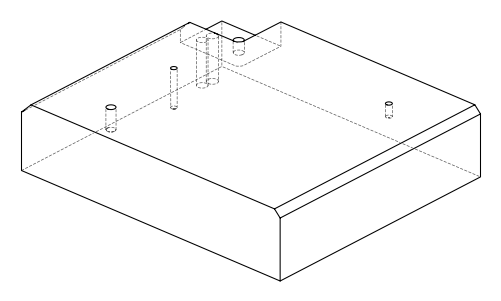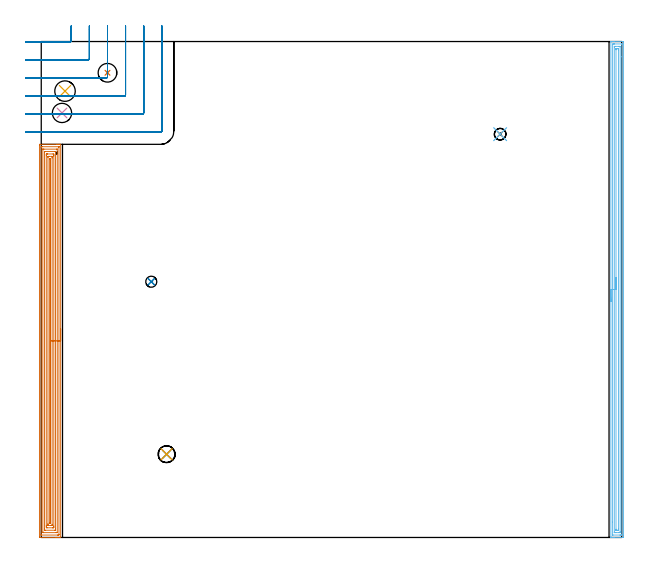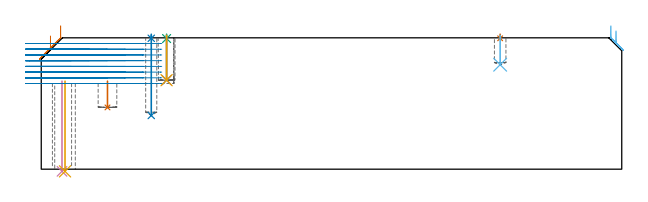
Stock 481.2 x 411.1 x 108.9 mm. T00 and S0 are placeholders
(PLAN: 14 operations, 10 tool changes, 46.9 min)
(1 SPOT_DRILL | STEP1POCKET | NXT0321_9005460120000 | 0.03 min | 3 mm3)
(2 SPOT_DRILL_1 | STEP1POCKET_2 | NXT0321_9005460120000 | 0.03 min | 4 mm3)
(3 SPOT_DRILL_2 | STEP1POCKET_3 | NXT0321_9005460120000 | 0.03 min | 69 mm3)
(4 INDEXABLE_INSERT_DRILL_THROUGH_HOLE_FROM_SOLID | STEP1HOLE | NXT0302_003 | 0.31 min | 21760 mm3)
(5 INDEXABLE_INSERT_DRILL_THROUGH_HOLE_FROM_SOLID_1 | STEP1HOLE_1 | NXT0302_005 | 0.31 min | 24659 mm3)
(6 DRILL_BLIND_HOLE_INTO_CENTER | STEP1POCKET | NXT0301_067 | 0.1 min | 1513 mm3)
(7 INDEXABLE_INSERT_DRILL_BLIND_HOLE_FROM_SOLID | STEP1POCKET_1 | NXT0302_002 | 0.1 min | 10836 mm3)
(8 DRILL_BLIND_HOLE_INTO_CENTER_1 | STEP1POCKET_2 | UGT0301_207 | 0.27 min | 4110 mm3)
(9 DRILL_BLIND_HOLE_INTO_CENTER_2 | STEP1POCKET_3 | NXT0301_056 | 0.15 min | 1915 mm3)
(10 DRILL_TO_ENLARGE_BLIND_HOLE | STEP1POCKET_3 | UGT0301_374 | 0.15 min | 2726 mm3)
(11 BORE_BLIND_HOLE | STEP1POCKET_3 | UGT0332_064 | 0.15 min | 741 mm3)
(12 AREA_MILL | FG_CHAMFER_SURFACE | UGT0205_001 | 13.39 min | 22632 mm3)
(13 AREA_MILL_1 | FG_CHAMFER_SURFACE_1 | UGT0205_001 | 18.47 min | 51681 mm3)
(14 MILL_CORNER_NOTCH_RECTANGULAR | CORNER_NOTCH_RECTANGULAR | UGT0201_094 | Follow Part, ap 5, ae 75% | 13.38 min | 329448 mm3)
(TOOL NXT0321_9005460120000 | NC Spot Drill, 142deg, 12mm, Carbide, Uncoated | D12 PA142 FL30 Z2)
(TOOL NXT0302_003 | Index. Insert Drill 16mm [880-D1600L20-05] | D16 PA176 FL80 Z2)
(TOOL NXT0302_005 | Index. Insert Drill 17mm [880-D1700L20-05] | D17 PA176 FL85 Z2)
(TOOL NXT0301_067 | Carbide Drill 9.6mm [860.1-0960-029A1-MM 2214] | D9.6 PA140 FL47 Z2)
(TOOL NXT0302_002 | Index. Insert Drill 15.5mm [880-D1550L20-05] | D15.5 PA176 FL78 Z2)
(TOOL UGT0301_207 | Twist Drill 9.2 mm | D9.2 PA118 FL80 Z2)
(TOOL NXT0301_056 | Carbide Drill 8.5mm [860.1-0850-026A1-MM 2214] | D8.5 PA140 FL47 Z2)
(TOOL UGT0301_374 | Twist Drill Flat Bottom 13 mm | D13 PA180 FL101 Z2)
(TOOL UGT0332_064 | 14 mm Boring Bar Slip Fit | D14)
(TOOL UGT0205_001 | Chamfer Mill 20 x 3 x 45 deg. | D20 FL50 Z2)
(TOOL UGT0201_094 | End mill 20 mm | D20 FL38 Z4)
(OP 1 SPOT_DRILL)
G17 G21 G94 G90
T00 M6
G54
G17 G0 G90 X380.4 Y334.3 S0 M3
G43 Z118.9 H0
G94 G81 G98 Z108.487 F250. R111.9
G80
M5
M2
(OP 2 SPOT_DRILL_1)
G17 G21 G94 G90
T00 M6
G54
G17 G0 G90 X91.2 Y212. S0 M3
G43 Z118.9 H0
G94 G81 G98 Z108.504 F250. R111.9
G80
M5
M2
(OP 3 SPOT_DRILL_2)
G17 G21 G94 G90
T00 M6
G54
G17 G0 G90 X103.9 Y69. S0 M3
G43 Z118.9 H0
G94 G81 G98 Z108.293 F250. R111.9
G80
M5
M2
(OP 4 INDEXABLE_INSERT_DRILL_THROUGH_HOLE_FROM_SOLID)
G17 G21 G94 G90
T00 M6
G54
G17 G0 G90 X17.2 Y351.9 S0 M3
G43 Z118.9 H1
G94 G81 G98 Z-1.779 F250. R73.
G80
M5
M2
(OP 5 INDEXABLE_INSERT_DRILL_THROUGH_HOLE_FROM_SOLID_1)
G17 G21 G94 G90
T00 M6
G54
G17 G0 G90 X19.7 Y370. S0 M3
G43 Z118.9 H1
G94 G81 G98 Z-1.797 F250. R73.
G80
M5
M2
(OP 6 DRILL_BLIND_HOLE_INTO_CENTER)
G17 G21 G94 G90
T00 M6
G54
G17 G0 G90 X380.4 Y334.3 S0 M3
G43 Z118.9 H1
G94 G81 G98 Z86.6 F250. R110.9
G80
M5
M2
(OP 7 INDEXABLE_INSERT_DRILL_BLIND_HOLE_FROM_SOLID)
G17 G21 G94 G90
T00 M6
G54
G17 G0 G90 X54.9 Y385.2 S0 M3
G43 Z118.9 H1
G94 G81 G98 Z51.2 F250. R73.
G80
M5
M2
(OP 8 DRILL_BLIND_HOLE_INTO_CENTER_1)
G17 G21 G94 G90
T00 M6
G54
G17 G0 G90 X91.2 Y212. S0 M3
G43 Z118.9 H0
G94 G81 G98 Z44.5 F250. R110.9
G80
M5
M2
(OP 9 DRILL_BLIND_HOLE_INTO_CENTER_2)
G17 G21 G94 G90
T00 M6
G54
G17 G0 G90 X103.9 Y69. S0 M3
G43 Z118.9 H1
G94 G81 G98 Z73.8 F250. R110.9
G80
M5
M2
(OP 10 DRILL_TO_ENLARGE_BLIND_HOLE)
G17 G21 G94 G90
T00 M6
G54
G17 G0 G90 X103.9 Y69. S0 M3
G43 Z118.9 H0
G94 G73 G98 Z73.8 F250. Q11.7 R110.9
G80
M5
M2
(OP 11 BORE_BLIND_HOLE)
G17 G21 G94 G90
T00 M6
G54
G17 G0 G90 X103.9 Y69. S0 M3
G43 Z118.9 H0
G94 G85 G98 Z73.8 F250. R110.9
G80
M5
M2
(OP 12 AREA_MILL)
G17 G21 G94 G90
T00 M6
G54
G17 G0 G90 X472.2 Y195.55 S1061 M3
G43 Z118.9 H0
G94 G1 Y195.588 Z118.028 F250.
Y195.702 Z117.163
Y195.891 Z116.312
Y196.153 Z115.48
Y196.487 Z114.674
Y196.89 Z113.9
Y197.358 Z113.164
Y197.89 Z112.472
Y198.479 Z111.829
Y199.122 Z111.239
Y199.814 Z110.708
Y200.55 Z110.24
Y201.324 Z109.837
Y202.13 Z109.503
Y202.962 Z109.241
Y203.813 Z109.052
Y204.678 Z108.938
Y205.55 Z108.9
Y410.934
X472.206 Y411.09 Z108.893
X472.51 Y411.1 Z108.59
X472.84 Z108.259
X473.495 Z107.6
X474.701 Z106.396
X475.253 Z105.841
X482.284 Z98.813
X482.563 Y411.097 Z98.535
X482.692 Y411.09 Z98.406
X482.699 Y410.959 Z98.399
X482.7 Y410.487 Z98.4
Y1.083
X482.699 Y0.613 Z98.401
X482.696 Y0.195 Z98.403
X482.692 Y0.01 Z98.405
X482.284 Y0. Z98.813
X475.253 Z105.841
X474.701 Z106.396
X474.374 Z106.722
X473.822 Z107.274
X473.495 Z107.6
X472.509 Z108.59
X472.206 Y0.01 Z108.893
X472.2 Y0.166 Z108.9
Y205.55
X473.614 Z107.486
X473.615 Y408.579 Z107.485
X473.616 Y408.701 Z107.484
X473.621 Y409.077 Z107.479
X473.988 Y409.093 Z107.112
X474.374 Y409.097 Z106.726
X474.861 Y409.1 Z106.239
X475.253 Z105.847
X481.013 Z100.087
X481.205 Y409.098 Z99.895
X481.236 Y409.096 Z99.864
X481.266 Y409.09 Z99.834
X481.279 Y409.083 Z99.821
X481.28 Y409.06 Z99.82
X481.285 Y408.824 Z99.815
X481.286 Y398.449 Z99.814
X481.285 Y2.521 Z99.815
X481.284 Y2.399 Z99.816
X481.279 Y2.023 Z99.821
X480.912 Y2.007 Z100.188
X480.526 Y2.002 Z100.574
X480.039 Y2. Z101.061
X479.647 Z101.453
X473.887 Z107.213
X473.695 Y2.002 Z107.405
X473.664 Y2.004 Z107.436
X473.634 Y2.01 Z107.466
X473.621 Y2.017 Z107.479
X473.62 Y2.04 Z107.48
X473.615 Y2.276 Z107.485
X473.614 Y12.657 Z107.486
Y205.55
X475.028 Z106.072
X475.029 Y406.25 Z106.071
X475.031 Y406.915 Z106.069
X475.033 Y407.029 Z106.067
X475.035 Y407.078 Z106.065
X475.079 Y407.092 Z106.021
X475.253 Y407.095 Z105.847
X475.95 Y407.1 Z105.15
X476.132 Z104.968
X478.587 Z102.513
X479.466 Y407.099 Z101.634
X479.647 Y407.096 Z101.453
X479.828 Y407.09 Z101.272
X479.865 Y407.084 Z101.235
X479.868 Y407.051 Z101.232
X479.87 Y406.991 Z101.23
X479.871 Y406.915 Z101.229
X479.872 Y406.688 Z101.228
X479.871 Y4.85 Z101.229
X479.869 Y4.185 Z101.231
X479.867 Y4.071 Z101.233
X479.865 Y4.022 Z101.235
X479.821 Y4.008 Z101.279
X479.647 Y4.004 Z101.453
X478.95 Y4. Z102.15
X478.768 Z102.332
X476.313 Z104.787
X475.434 Y4.001 Z105.666
X475.253 Y4.004 Z105.847
X475.072 Y4.01 Z106.028
X475.035 Y4.016 Z106.065
X475.032 Y4.049 Z106.068
X475.03 Y4.109 Z106.07
X475.029 Y4.185 Z106.071
X475.028 Y4.413 Z106.072
Y205.55
X476.443 Z104.657
Y404.236
X476.444 Y404.812 Z104.656
X476.447 Y405.005 Z104.653
X476.45 Y405.072 Z104.65
X476.457 Y405.09 Z104.643
X476.48 Y405.093 Z104.62
X476.586 Y405.096 Z104.514
X477.011 Y405.1 Z104.089
X477.919 Z103.181
X478.315 Y405.094 Z102.785
X478.414 Y405.09 Z102.686
X478.451 Y405.084 Z102.649
X478.453 Y405.052 Z102.647
X478.455 Y404.967 Z102.645
X478.457 Y404.553 Z102.643
Y404.236
Y6.864
X478.456 Y6.288 Z102.644
X478.453 Y6.095 Z102.647
X478.45 Y6.027 Z102.65
X478.443 Y6.01 Z102.657
X478.42 Y6.007 Z102.68
X478.314 Y6.004 Z102.786
X477.889 Y6. Z103.211
X476.981 Z104.119
X476.585 Y6.006 Z104.515
X476.486 Y6.01 Z104.614
X476.449 Y6.016 Z104.651
X476.447 Y6.048 Z104.653
X476.445 Y6.133 Z104.655
X476.443 Y6.547 Z104.657
Y6.864
Y205.55
Y206.422 Z104.695
Y207.286 Z104.809
Y208.138 Z104.998
Y208.97 Z105.26
Y209.776 Z105.594
Y210.55 Z105.997
Y211.286 Z106.466
Y211.978 Z106.997
Y212.621 Z107.586
Y213.21 Z108.229
Y213.741 Z108.922
Y214.21 Z109.657
Y214.613 Z110.431
Y214.947 Z111.237
Y215.209 Z112.069
Y215.398 Z112.921
Y215.512 Z113.786
Y215.55 Z114.657
G0 Z118.9
M5
M2
(OP 13 AREA_MILL_1)
G17 G21 G94 G90
T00 M6
G54
G17 G0 G90 X16.099 Y172.95 S1061 M3
G43 Z118.9 H0
G94 G1 Y172.912 Z118.028 F250.
Y172.798 Z117.163
Y172.609 Z116.311
Y172.347 Z115.479
Y172.013 Z114.673
Y171.61 Z113.899
Y171.142 Z113.163
Y170.61 Z112.471
Y170.021 Z111.828
Y169.378 Z111.239
Y168.686 Z110.708
Y167.95 Z110.239
Y167.176 Z109.836
Y166.37 Z109.502
Y165.538 Z109.24
Y164.686 Z109.051
Y163.822 Z108.937
Y162.95 Z108.899
X16.1 Y0.184 Z108.9
X16.102 Y0.003 Z108.893
X16.101 Y0.002 Z108.892
X15.74 Y0. Z108.54
X15.509 Z108.309
X14.783 Z107.578
X13.54 Z106.337
X12.142 Z104.938
X-1.064 Y0.001 Z91.734
X-1.273 Y0.004 Z91.525
X-1.492 Y0.01 Z91.306
X-1.496 Y0.192 Z91.302
X-1.499 Y0.632 Z91.301
Y325.268
X-1.496 Y325.708 Z91.302
X-1.492 Y325.89 Z91.306
X-1.064 Y325.895 Z91.734
X-0.442 Y325.9 Z92.356
X13.022 Z105.817
X14.42 Z107.216
X14.783 Z107.578
X15.509 Z108.309
X15.74 Z108.54
X16.1 Z108.891
X16.101 Y325.829 Z108.895
Y325.791 Z108.897
X16.099 Y325.716 Z108.899
Y162.95
X14.685 Z107.485
Y2.52
X14.684 Y2.42 Z107.484
X14.679 Y2.032 Z107.479
X14.307 Y2.009 Z107.107
X13.903 Y2.004 Z106.703
X13.436 Y2. Z106.236
X0.23 Z93.03
X0.008 Y2.002 Z92.808
X-0.027 Y2.004 Z92.773
X-0.063 Y2.01 Z92.737
X-0.079 Y2.017 Z92.721
X-0.08 Y2.045 Z92.72
X-0.085 Y2.32 Z92.715
Y323.38
X-0.084 Y323.48 Z92.716
X-0.079 Y323.868 Z92.721
X0.293 Y323.891 Z93.093
X0.697 Y323.896 Z93.497
X1.164 Y323.9 Z93.964
X14.37 Z107.17
X14.592 Y323.898 Z107.392
X14.627 Y323.896 Z107.427
X14.662 Y323.89 Z107.462
X14.678 Y323.882 Z107.478
X14.679 Y323.854 Z107.479
X14.684 Y323.581 Z107.484
X14.685 Y162.95 Z107.485
X13.271 Z106.071
Y4.209
X13.27 Y4.082 Z106.07
X13.267 Y4.021 Z106.067
X13.265 Y4.012 Z106.065
X13.256 Y4.008 Z106.056
X13.226 Y4.002 Z106.026
X13.022 Y4.001 Z105.822
X12.348 Y4. Z105.148
X1.782 Y4.001 Z94.582
X1.578 Y4.005 Z94.378
X1.373 Y4.01 Z94.173
X1.335 Y4.02 Z94.135
X1.333 Y4.058 Z94.133
X1.33 Y4.125 Z94.13
X1.329 Y4.209 Z94.129
Y4.462
Y321.691
X1.33 Y321.818 Z94.13
X1.333 Y321.88 Z94.133
X1.335 Y321.888 Z94.135
X1.344 Y321.892 Z94.144
X1.374 Y321.898 Z94.174
X1.578 Y321.899 Z94.378
X2.252 Y321.9 Z95.052
X12.818 Y321.899 Z105.618
X13.022 Y321.895 Z105.822
X13.227 Y321.89 Z106.027
X13.264 Y321.879 Z106.064
X13.266 Y321.842 Z106.066
X13.269 Y321.775 Z106.069
X13.27 Y321.691 Z106.07
Y321.44
X13.271 Y162.95 Z106.071
X11.857 Z104.657
Y6.892
X11.856 Y6.288 Z104.656
X11.853 Y6.086 Z104.653
X11.851 Y6.02 Z104.651
X11.809 Y6.01 Z104.609
X11.701 Y6.006 Z104.501
X11.262 Y6. Z104.062
X3.338 Z96.138
X2.899 Y6.006 Z95.699
X2.791 Y6.01 Z95.591
X2.749 Y6.016 Z95.549
X2.747 Y6.053 Z95.547
X2.745 Y6.146 Z95.545
X2.743 Y6.602 Z95.543
Y6.892
Y319.008
X2.744 Y319.612 Z95.544
X2.747 Y319.815 Z95.547
X2.749 Y319.88 Z95.549
X2.79 Y319.89 Z95.59
X2.899 Y319.894 Z95.699
X3.338 Y319.9 Z96.138
X11.262 Z104.062
X11.701 Y319.894 Z104.501
X11.809 Y319.89 Z104.609
X11.85 Y319.883 Z104.65
X11.852 Y319.847 Z104.652
X11.854 Y319.753 Z104.654
X11.856 Y319.299 Z104.656
Y319.008
X11.857 Y162.95 Z104.657
X10.442 Z103.242
X10.443 Y9.512 Z103.243
X10.439 Y8.68 Z103.239
X10.437 Y8.624 Z103.237
X10.381 Y8.01 Z103.181
X10.167 Y8.004 Z102.967
X9.501 Y8.001 Z102.301
X9.29 Y8. Z102.09
X4.887 Y8.001 Z97.687
X4.219 Y8.01 Z97.019
X4.163 Y8.68 Z96.963
X4.16 Y8.74 Z96.96
X4.157 Y9.575 Z96.957
Y9.637
Y316.388
X4.161 Y317.22 Z96.961
X4.163 Y317.276 Z96.963
X4.219 Y317.89 Z97.019
X4.433 Y317.896 Z97.233
X5.099 Y317.899 Z97.899
X5.31 Y317.9 Z98.11
X9.713 Y317.899 Z102.513
X10.381 Y317.89 Z103.181
X10.436 Y317.22 Z103.236
X10.439 Y317.161 Z103.239
X10.442 Y316.325 Z103.242
Y316.264
Y162.95
X9.028 Z101.828
X9.029 Y10.949 Z101.829
X9.026 Y10.469 Z101.826
X9.022 Y10.061 Z101.822
X9.018 Y10.01 Z101.818
X8.967 Y10.006 Z101.767
X8.851 Y10.002 Z101.651
X8.621 Y10.001 Z101.421
X8.202 Y10. Z101.002
X5.979 Z98.779
X5.826 Z98.626
X5.702 Y10.002 Z98.502
X5.621 Y10.006 Z98.421
X5.579 Y10.01 Z98.379
X5.577 Y10.055 Z98.377
X5.573 Y10.469 Z98.373
X5.571 Y10.884 Z98.371
Y11.363
Y314.951
X5.574 Y315.431 Z98.374
X5.578 Y315.839 Z98.378
X5.582 Y315.89 Z98.382
X5.633 Y315.894 Z98.433
X5.749 Y315.898 Z98.549
X5.979 Y315.899 Z98.779
X6.398 Y315.9 Z99.198
X8.621 Z101.421
X8.774 Z101.574
X8.898 Y315.898 Z101.698
X8.979 Y315.894 Z101.779
X9.021 Y315.89 Z101.821
X9.022 Y315.844 Z101.822
X9.026 Y315.431 Z101.826
X9.027 Y315.018 Z101.827
X9.028 Y314.537 Z101.828
Y162.95
X7.614 Z100.414
Y12.258
X7.612 Y12.098 Z100.412
X7.608 Y12.02 Z100.408
X7.606 Y12.01 Z100.406
X7.589 Y12.006 Z100.389
X7.554 Y12.003 Z100.354
X7.427 Y12.001 Z100.227
X7.113 Y12. Z99.913
X7.032 Y12.002 Z99.832
X7.002 Y12.006 Z99.802
X6.993 Y12.01 Z99.793
X6.991 Y12.019 Z99.791
X6.987 Y12.055 Z99.787
X6.986 Y12.13 Z99.786
Y313.642
X6.988 Y313.802 Z99.788
X6.992 Y313.88 Z99.792
X6.993 Y313.89 Z99.793
X7.011 Y313.894 Z99.811
X7.046 Y313.897 Z99.846
X7.173 Y313.899 Z99.973
X7.487 Y313.9 Z100.287
X7.567 Y313.898 Z100.367
X7.597 Y313.894 Z100.397
X7.606 Y313.89 Z100.406
X7.608 Y313.881 Z100.408
X7.611 Y313.846 Z100.411
X7.613 Y313.771 Z100.413
X7.614 Y162.95 Z100.414
Y162.078 Z100.452
Y161.213 Z100.566
Y160.362 Z100.755
Y159.53 Z101.017
Y158.724 Z101.351
Y157.95 Z101.754
Y157.214 Z102.222
Y156.522 Z102.754
Y155.879 Z103.343
Y155.29 Z103.986
Y154.758 Z104.678
Y154.29 Z105.414
Y153.887 Z106.188
Y153.553 Z106.994
Y153.291 Z107.826
Y153.102 Z108.678
Y152.988 Z109.542
Y152.95 Z110.414
G0 Z118.9
M5
M2
(OP 14 MILL_CORNER_NOTCH_RECTANGULAR)
G17 G21 G94 G90
T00 M6
G54
G17 G0 G90 X-13. Y410.9 S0 M3
G43 Z118.9 H0
Z104.162
G94 G1 X-10. F250.
X23.907 F500.
G3 X24.9 Y411.893 R1.
G1 Y421.1
Y424.1 F250.
G0 Z118.9
X-13. Y395.9
Z104.162
G1 X-10.
X38.906 F500.
G3 X39.9 Y396.894 R1.
G1 Y421.1
Y424.1 F250.
G0 Z118.9
X-13. Y380.9
Z104.162
G1 X-10.
X53.906 F500.
G3 X54.9 Y381.894 R1.
G1 Y421.1
Y424.1 F250.
G0 Z118.9
X-13. Y365.9
Z104.162
G1 X-10.
X68.906 F500.
G3 X69.9 Y366.894 R1.
G1 Y421.1
Y424.1 F250.
G0 Z118.9
X-13. Y350.9
Z104.162
G1 X-10.
X83.905 F500.
G3 X84.9 Y351.895 R1.
G1 Y421.1
Y424.1 F250.
G0 Z118.9
X-13. Y335.9
Z104.162
G1 X-10.
X98.905 F500.
G3 X99.9 Y336.895 R1.
G1 Y421.1
Y424.1 F250.
G0 Z118.9
X-13. Y410.9
Z99.425
G1 X-10.
X23.907 F500.
G3 X24.9 Y411.893 R1.
G1 Y421.1
Y424.1 F250.
G0 Z118.9
X-13. Y395.9
Z99.425
G1 X-10.
X38.906 F500.
G3 X39.9 Y396.894 R1.
G1 Y421.1
Y424.1 F250.
G0 Z118.9
X-13. Y380.9
Z99.425
G1 X-10.
X53.906 F500.
G3 X54.9 Y381.894 R1.
G1 Y421.1
Y424.1 F250.
G0 Z118.9
X-13. Y365.9
Z99.425
G1 X-10.
X68.906 F500.
G3 X69.9 Y366.894 R1.
G1 Y421.1
Y424.1 F250.
G0 Z118.9
X-13. Y350.9
Z99.425
G1 X-10.
X83.905 F500.
G3 X84.9 Y351.895 R1.
G1 Y421.1
Y424.1 F250.
G0 Z118.9
X-13. Y335.9
Z99.425
G1 X-10.
X98.905 F500.
G3 X99.9 Y336.895 R1.
G1 Y421.1
Y424.1 F250.
G0 Z118.9
X-13. Y410.9
Z94.687
G1 X-10.
X23.907 F500.
G3 X24.9 Y411.893 R1.
G1 Y421.1
Y424.1 F250.
G0 Z118.9
X-13. Y395.9
Z94.687
G1 X-10.
X38.906 F500.
G3 X39.9 Y396.894 R1.
G1 Y421.1
Y424.1 F250.
G0 Z118.9
X-13. Y380.9
Z94.687
G1 X-10.
X53.906 F500.
G3 X54.9 Y381.894 R1.
G1 Y421.1
Y424.1 F250.
G0 Z118.9
X-13. Y365.9
Z94.687
G1 X-10.
X68.905 F500.
G3 X69.9 Y366.894 R1.
G1 Y421.1
Y424.1 F250.
G0 Z118.9
X-13. Y350.9
Z94.687
G1 X-10.
X83.905 F500.
G3 X84.9 Y351.895 R1.
G1 Y421.1
Y424.1 F250.
G0 Z118.9
X-13. Y335.9
Z94.687
G1 X-10.
X98.905 F500.
G3 X99.9 Y336.895 R1.
G1 Y421.1
Y424.1 F250.
G0 Z118.9
X-13. Y410.9
Z89.95
G1 X-10.
X23.907 F500.
G3 X24.9 Y411.893 R1.
G1 Y421.1
Y424.1 F250.
G0 Z118.9
X-13. Y395.9
Z89.95
G1 X-10.
X38.906 F500.
G3 X39.9 Y396.894 R1.
G1 Y421.1
Y424.1 F250.
G0 Z118.9
X-13. Y380.9
Z89.95
G1 X-10.
X53.906 F500.
G3 X54.9 Y381.894 R1.
G1 Y421.1
Y424.1 F250.
G0 Z118.9
X-13. Y365.9
Z89.95
G1 X-10.
X68.906 F500.
G3 X69.9 Y366.894 R1.
G1 Y421.1
Y424.1 F250.
G0 Z118.9
X-13. Y350.9
Z89.95
G1 X-10.
X83.905 F500.
G3 X84.9 Y351.895 R1.
G1 Y421.1
Y424.1 F250.
G0 Z118.9
X-13. Y335.9
Z89.95
G1 X-10.
X98.905 F500.
G3 X99.9 Y336.895 R1.
G1 Y421.1
Y424.1 F250.
G0 Z118.9
X-13. Y410.9
Z85.212
G1 X-10.
X23.907 F500.
G3 X24.9 Y411.893 R1.
G1 Y421.1
Y424.1 F250.
G0 Z118.9
X-13. Y395.9
Z85.212
G1 X-10.
X38.906 F500.
G3 X39.9 Y396.894 R1.
G1 Y421.1
Y424.1 F250.
G0 Z118.9
X-13. Y380.9
Z85.212
G1 X-10.
X53.906 F500.
G3 X54.9 Y381.894 R1.
G1 Y421.1
Y424.1 F250.
G0 Z118.9
X-13. Y365.9
Z85.212
G1 X-10.
X68.906 F500.
G3 X69.9 Y366.894 R1.
G1 Y421.1
Y424.1 F250.
G0 Z118.9
X-13. Y350.9
Z85.212
G1 X-10.
X83.905 F500.
G3 X84.9 Y351.895 R1.
G1 Y421.1
Y424.1 F250.
G0 Z118.9
X-13. Y335.9
Z85.212
G1 X-10.
X98.905 F500.
G3 X99.9 Y336.895 R1.
G1 Y421.1
Y424.1 F250.
G0 Z118.9
X-13. Y410.9
Z80.475
G1 X-10.
X23.907 F500.
G3 X24.9 Y411.893 R1.
G1 Y421.1
Y424.1 F250.
G0 Z118.9
X-13. Y395.9
Z80.475
G1 X-10.
X38.906 F500.
G3 X39.9 Y396.894 R1.
G1 Y421.1
Y424.1 F250.
G0 Z118.9
X-13. Y380.9
Z80.475
G1 X-10.
X53.906 F500.
G3 X54.9 Y381.894 R1.
G1 Y421.1
Y424.1 F250.
G0 Z118.9
X-13. Y365.9
Z80.475
G1 X-10.
X68.906 F500.
G3 X69.9 Y366.894 R1.
G1 Y421.1
Y424.1 F250.
G0 Z118.9
X-13. Y350.9
Z80.475
G1 X-10.
X83.905 F500.
G3 X84.9 Y351.895 R1.
G1 Y421.1
Y424.1 F250.
G0 Z118.9
X-13. Y335.9
Z80.475
G1 X-10.
X98.905 F500.
G3 X99.9 Y336.895 R1.
G1 Y421.1
Y424.1 F250.
G0 Z118.9
X-13. Y410.9
Z75.737
G1 X-10.
X23.907 F500.
G3 X24.9 Y411.893 R1.
G1 Y421.1
Y424.1 F250.
G0 Z118.9
X-13. Y395.9
Z75.737
G1 X-10.
X38.906 F500.
G3 X39.9 Y396.894 R1.
G1 Y421.1
Y424.1 F250.
G0 Z118.9
X-13. Y380.9
Z75.737
G1 X-10.
X53.906 F500.
G3 X54.9 Y381.894 R1.
G1 Y421.1
Y424.1 F250.
G0 Z118.9
X-13. Y365.9
Z75.737
G1 X-10.
X68.906 F500.
G3 X69.9 Y366.894 R1.
G1 Y421.1
Y424.1 F250.
G0 Z118.9
X-13. Y350.9
Z75.737
G1 X-10.
X83.905 F500.
G3 X84.9 Y351.895 R1.
G1 Y421.1
Y424.1 F250.
G0 Z118.9
X-13. Y335.9
Z75.737
G1 X-10.
X98.905 F500.
G3 X99.9 Y336.895 R1.
G1 Y421.1
Y424.1 F250.
G0 Z118.9
X-13. Y410.9
Z71.
G1 X-10.
X23.907 F500.
G3 X24.9 Y411.893 R1.
G1 Y421.1
Y424.1 F250.
G0 Z118.9
X-13. Y395.9
Z71.
G1 X-10.
X38.906 F500.
G3 X39.9 Y396.894 R1.
G1 Y421.1
Y424.1 F250.
G0 Z118.9
X-13. Y380.9
Z71.
G1 X-10.
X53.906 F500.
G3 X54.9 Y381.894 R1.
G1 Y421.1
Y424.1 F250.
G0 Z118.9
X-13. Y365.9
Z71.
G1 X-10.
X68.906 F500.
G3 X69.9 Y366.894 R1.
G1 Y421.1
Y424.1 F250.
G0 Z118.9
X-13. Y350.9
Z71.
G1 X-10.
X83.905 F500.
G3 X84.9 Y351.895 R1.
G1 Y421.1
Y424.1 F250.
G0 Z118.9
X-13. Y335.9
Z71.
G1 X-10.
X98.905 F500.
G3 X99.9 Y336.895 R1.
G1 Y421.1
Y424.1 F250.
G0 Z118.9
M5
M2
